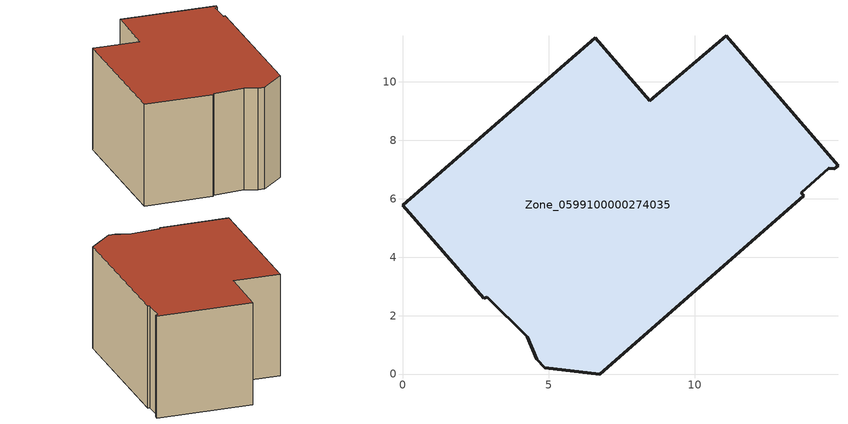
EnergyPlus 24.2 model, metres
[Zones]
Zone_0599100000274035
 floor ground (C_G): 8.46,9.35 11.07,11.57 14.9,7.13 14.78,7.02 14.59,7.04 13.65,6.21 13.73,6.11 6.75,0 4.86,0.21 4.6,0.51 4.27,1.27 2.91,2.62 2.78,2.59 0,5.77 6.59,11.51 z0
 wall outside (C_F): 11.07,11.57 8.46,9.35 6.59,11.51 0,5.77 2.78,2.59 2.91,2.62 4.27,1.27 4.6,0.51 4.86,0.21 6.75,0 13.73,6.11 13.65,6.21 14.59,7.04 14.78,7.02 14.9,7.13 11.07,11.57 z0:6.37
 roof outside (C_R): 4.6,0.51 4.86,0.21 6.75,0 13.73,6.11 13.65,6.21 14.59,7.04 14.78,7.02 14.9,7.13 11.07,11.57 8.46,9.35 6.59,11.51 0,5.77 2.78,2.59 2.91,2.62 4.27,1.27 z6.37
[BUILDING]
Pand.0599100000274035: North Axis=0; Terrain=City; Loads Convergence Tolerance Value=0.04; Temperature Convergence Tolerance Value=0.4; Solar Distribution=FullExterior; Maximum Number of Warmup Days=25; Minimum Number of Warmup Days=1
[Site:Location]
Rotterdam.The.Hague.AP_ZH_NLD Design_Conditions: Latitude=51.96; Longitude=4.45; Time Zone=1; Elevation=-4.5
[SITE:GROUNDTEMPERATURE:BUILDINGSURFACE]
18, 18, 18, 18, 18, 18, 18, 18, 18, 18, 18, 18
[MATERIAL] Thermal Absorptance=0.9; Solar Absorptance=0.7; Visible Absorptance=0.7
Name | Roughness | Thickness | Conductivity | Density | Specific Heat
G.TI.1946 | MediumSmooth | 0.15 | 1 | 540 | 1210
F.TI.1946 | Rough | 0.3 | 0.857143 | 1920 | 840
R.TI.1946 | MediumRough | 0.2 | 0.1 | 1500 | 1000
[CONSTRUCTION]
C_G: G.TI.1946
C_F: F.TI.1946
C_R: R.TI.1946
[ZONE]
Zone_0599100000274035: Type=1; Multiplier=1; Ceiling Height=Autocalculate; Volume=Autocalculate; Floor Area=autocalculate; Part of Total Floor Area=Yes
[ZONEINFILTRATION:DESIGNFLOWRATE]
Infil_Zone_0599100000274035: Zone or ZoneList or Space or SpaceList=Zone_0599100000274035; Schedule=AlwaysOn; Design Flow Rate Calculation Method=Flow/Area; Flow Rate per Floor Area=0.003; Constant Term Coefficient=1; Temperature Term Coefficient=0; Velocity Term Coefficient=0; Velocity Squared Term Coefficient=0
[HVACTEMPLATE:ZONE:IDEALLOADSAIRSYSTEM]
Zone_0599100000274035: Maximum Heating Supply Air Temperature=50; Minimum Cooling Supply Air Temperature=13; Maximum Heating Supply Air Humidity Ratio=0.0156; Minimum Cooling Supply Air Humidity Ratio=0.0077; Heating Limit=NoLimit; Cooling Limit=NoLimit; Dehumidification Control Type=ConstantSensibleHeatRatio; Cooling Sensible Heat Ratio=0.7; Dehumidification Setpoint=60; Humidification Control Type=None; Humidification Setpoint=30; Outdoor Air Method=None; Outdoor Air Flow Rate per Person=0.00944; Outdoor Air Flow Rate per Zone Floor Area=0; Outdoor Air Flow Rate per Zone=0; Demand Controlled Ventilation Type=None; Outdoor Air Economizer Type=NoEconomizer; Heat Recovery Type=None; Sensible Heat Recovery Effectiveness=0.7; Latent Heat Recovery Effectiveness=0.65
[ZONECONTROL:THERMOSTAT]
ThermostatControl_Zone_0599100000274035: Zone or ZoneList=Zone_0599100000274035; Control Type Schedule=DualSetpointControlType; Control 1=Thermostat_Zone_0599100000274035; Temperature Difference Between Cutout And Setpoint=0
[THERMOSTATSETPOINT:DUALSETPOINT]
Thermostat_Zone_0599100000274035: Heating Setpoint Temperature Schedule=HeatingSetpoint_Zone_0599100000274035; Cooling Setpoint Temperature Schedule=CoolingSetpoint_Zone_0599100000274035
[SCHEDULE:COMPACT]
HeatingSetpoint_Zone_0599100000274035: Through: 12/31, For: AllDays, Until: 24:00, 21
CoolingSetpoint_Zone_0599100000274035: Through: 12/31, For: AllDays, Until: 24:00, 24
DualSetpointControlType: Through: 12/31, For: AllDays, Until: 24:00, 4
AlwaysOn: Through: 12/31, For: AllDays, Until: 24:00, 1
